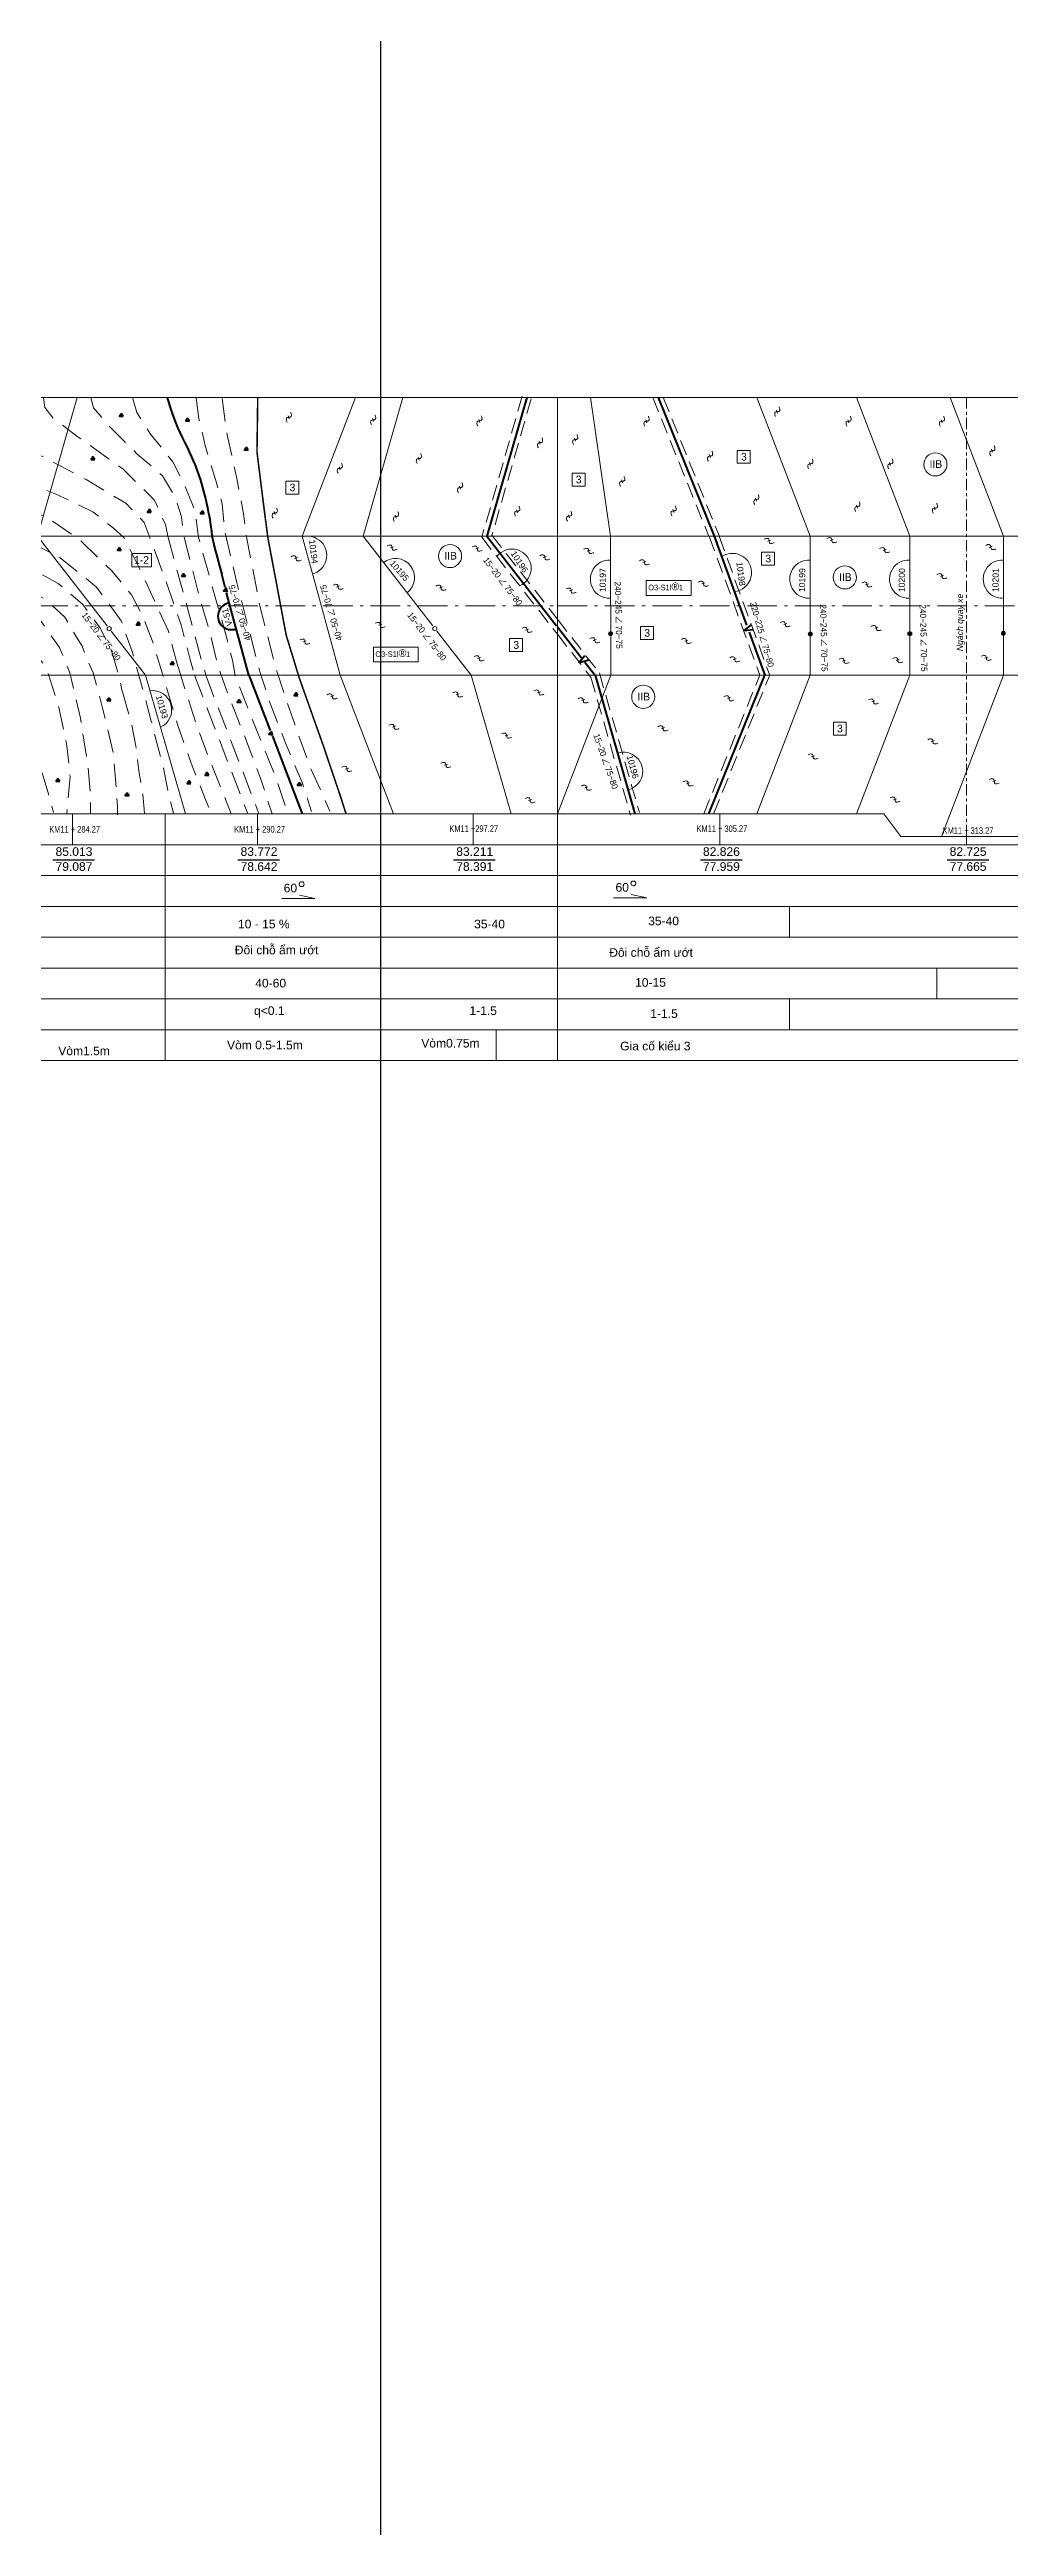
# Model space of a CAD drawing. Header units: inches. Extents: x 444671 to 463716, y 1783086 to 1794968.
# Drawn here: x 457812.2 to 457843.3, y 1788238.8 to 1788319.1 of the extents above; entities that cross this region are included whole.
import ezdxf
from ezdxf.enums import TextEntityAlignment as Align

# ---------------------------------------------------------------- set-up
doc = ezdxf.new("R2010")
doc.units = ezdxf.units.IN
doc.header["$MEASUREMENT"] = 0
doc.linetypes.add('ACAD_ISO10W100', pattern=[18, 12, -3, 0, -3])
doc.linetypes.add('DASHEDX2', pattern=[1.5, 1, -0.5])
for name, color, linetype, lineweight in [('ah', 7, 'Continuous', 15), ('bac6', 7, 'Continuous', 40), ('bac7', 7, 'Continuous', 20), ('bac8', 251, 'Continuous', 9), ('dg', 1, 'Continuous', 40), ('khenut', 251, 'Continuous', 20), ('khung', 7, 'Continuous', 15), ('Phuongvi', 7, 'Continuous', 15), ('rgdc', 7, 'Continuous', 25), ('Sohieu', 7, 'Continuous', 15), ('tdc', 7, 'Continuous', 15), ('thoc', 252, 'Continuous', 13)]:
    doc.layers.add(name, color=color, linetype=linetype, lineweight=lineweight)
doc.layers.add('Caodoguong', color=7, linetype='Continuous')
doc.layers.add('Tất cả', color=1, linetype='Continuous')
doc.layers.add('PointCheckModelLayout', color=9, linetype='Continuous', plot=False)
doc.styles.add('Chuin', font='', dxfattribs={"height": 0.2})
doc.styles.add('Geo', font='', dxfattribs={"height": 0.2})
doc.styles.add('s', font='symbol.ttf', dxfattribs={"height": 0.4})
doc.styles.add('timctrinh', font='')
doc.styles.get('Chuin').set_extended_font_data('.VnArial')
doc.styles.get('Geo').set_extended_font_data('Geo TimesP')
doc.styles.get('timctrinh').set_extended_font_data('Arial', italic=True)
doc.linetypes.add('ILA', pattern='A,2,-0.2,["xxxx",Standard,S=0.1,R=0,X=-0.1,Y=-0.05],-0.34', length=2.54)

# ---------------------------------------------------------------- blocks, each defined once
blk = doc.blocks.new('67')
at = {"layer": 'bac8'}
blk.add_hatch(color=256, dxfattribs=at).paths.add_polyline_path([(188.035, 228.467, 1), (188.165, 228.467, 1)])
blk.add_circle((188.1, 228.467), 0.065, dxfattribs=at)
blk = doc.blocks.new('th')
at = {"layer": 'khenut', "linetype": 'ByBlock', "lineweight": -2, "ltscale": 0.5}
for points in [[(-45.425, 55.139), (-45.395, 55.154), (-45.366, 55.165), (-45.34, 55.169), (-45.315, 55.165), (-45.294, 55.161), (-45.282, 55.152), (-45.272, 55.134), (-45.264, 55.109), (-45.258, 55.072), (-45.255, 55.045), (-45.249, 55.029), (-45.239, 55.016), (-45.221, 55.006), (-45.205, 55.003), (-45.174, 55.006), (-45.148, 55.011), (-45.117, 55.022), (-45.1, 55.028)], [(-45.312, 55.077), (-45.215, 55.112)]]:
    blk.add_lwpolyline(points, dxfattribs=at)

msp = doc.modelspace()

# ---------------------------------------------------------------- linework, layer by layer
at = {"layer": 'ah', "color": 1, "linetype": 'DASHEDX2', "ltscale": 0.75}
for p, q in [((457816.0227, 1788303.3201), (457817.2537, 1788298.8201)), ((457816.8908, 1788298.8201), (457818.6182, 1788294.3201)), ((457817.2537, 1788298.8201), (457818.9811, 1788294.3201))]:
    msp.add_line(p, q, dxfattribs=at)
at = {"layer": 'ah', "color": 1, "linetype": 'DASHEDX2', "ltscale": 0.75, "flags": 128}
for points in [[(457796.9383, 1788307.7897), (457799.3571, 1788305.9565), (457801.4568, 1788304.3625), (457802.8921, 1788303.2998), (457804.4337, 1788302.8482), (457806.3474, 1788302.2637), (457807.7827, 1788301.812), (457809.1117, 1788301.3338), (457810.6001, 1788300.6696), (457811.557, 1788299.7398), (457812.0886, 1788299.049), (457812.4872, 1788297.7738), (457812.753, 1788296.5251), (457812.8594, 1788295.5156), (457812.753, 1788294.3466)], [(457800.8989, 1788307.7852), (457801.3324, 1788307.1989), (457802.021, 1788306.4342), (457803.0411, 1788305.389), (457804.1633, 1788304.5733), (457805.2344, 1788303.8595), (457806.4841, 1788303.3497), (457808.0653, 1788302.8653), (457809.621, 1788302.381), (457810.9726, 1788301.8712), (457812.0437, 1788301.2848), (457812.6813, 1788300.6985), (457813.2424, 1788299.7553), (457813.5994, 1788298.8886), (457813.9112, 1788297.7501), (457814.2637, 1788296.2445), (457814.3278, 1788295.4437), (457814.3919, 1788294.5788), (457814.3919, 1788294.2905)], [(457802.7263, 1788307.8408), (457803.175, 1788306.8798), (457804.2967, 1788305.6945), (457805.9632, 1788304.4772), (457807.7579, 1788303.6443), (457809.136, 1788303.324), (457810.7064, 1788302.7794), (457812.469, 1788301.7864), (457813.2702, 1788301.1137), (457813.8398, 1788300.3276), (457814.2017, 1788299.604), (457814.4063, 1788298.9119), (457814.5322, 1788298.3457), (457814.5506, 1788298.2729)], [(457804.1225, 1788307.7851), (457804.5576, 1788306.8956), (457805.1904, 1788306.2236), (457805.922, 1788305.6108), (457807.1086, 1788304.7608), (457808.2555, 1788304.326), (457809.8969, 1788303.7725), (457811.1032, 1788303.3574), (457812.5375, 1788302.6262), (457813.7124, 1788301.6734), (457814.5144, 1788300.5817), (457814.8765, 1788299.5515), (457815.0994, 1788298.7718), (457815.4894, 1788297.3239), (457815.8794, 1788295.8203), (457816.0465, 1788294.9571), (457816.2137, 1788294.3445)], [(457806.1014, 1788307.7935), (457806.185, 1788306.9025), (457806.7143, 1788306.1785), (457808.0793, 1788305.3432), (457810.1965, 1788304.5635), (457812.0908, 1788303.951), (457813.2051, 1788303.1713), (457814.2079, 1788302.1967), (457814.8487, 1788301.4171), (457815.2108, 1788300.7488), (457815.5172, 1788299.9413), (457815.8515, 1788298.8554), (457816.353, 1788297.1847), (457816.8265, 1788295.8481), (457817.2722, 1788294.7343), (457817.4449, 1788294.3201)], [(457807.8564, 1788307.8492), (457807.94, 1788307.1253), (457808.1907, 1788306.5962), (457809.0543, 1788306.095), (457810.8929, 1788305.2875), (457812.3693, 1788304.7028), (457813.5951, 1788304.118), (457814.2636, 1788303.589), (457814.5979, 1788303.2827), (457815.2108, 1788302.0575), (457816.0465, 1788300.2476), (457816.3574, 1788299.0863)], [(457810.0986, 1788307.7873), (457810.1225, 1788307.0705), (457810.5527, 1788306.4493), (457811.9391, 1788305.9237), (457813.3732, 1788305.1592), (457814.664, 1788304.3946), (457815.2615, 1788303.7734), (457815.9308, 1788301.9577), (457816.4567, 1788300.4525), (457816.7435, 1788299.3534), (457816.8908, 1788298.8201)], [(457811.9965, 1788307.8085), (457812.0375, 1788307.5018), (457812.3034, 1788307.1541), (457813.1218, 1788306.5406), (457814.5744, 1788305.4977), (457815.5974, 1788304.4956), (457815.9452, 1788303.6981), (457816.0227, 1788303.3201)], [(457813.5238, 1788307.8186), (457813.6202, 1788307.4813), (457814.1024, 1788306.919), (457815.0345, 1788305.9873), (457815.8541, 1788305.2805), (457816.2559, 1788304.6058), (457816.4648, 1788303.9472), (457816.5452, 1788303.3528), (457816.9952, 1788301.5537), (457817.3729, 1788300.2463), (457817.6276, 1788299.2279), (457817.7409, 1788298.8459), (457818.0098, 1788298.1104), (457818.4014, 1788297.1276), (457818.746, 1788296.2276), (457819.0681, 1788295.3816), (457819.2602, 1788294.7532), (457819.4087, 1788294.3168)], [(457814.8832, 1788307.8176), (457815.02, 1788307.3389), (457815.4648, 1788306.6379), (457816.1832, 1788305.7317), (457816.5595, 1788305.0136), (457816.9016, 1788304.1758), (457817.0214, 1788303.2867), (457817.8644, 1788300.287), (457818.1197, 1788299.3066), (457818.2137, 1788298.8097), (457818.5885, 1788297.8339), (457819.5163, 1788295.5285), (457819.9142, 1788294.3353)], [(457816.9455, 1788307.808), (457817.035, 1788307.1312), (457817.2502, 1788306.2173), (457817.5729, 1788305.1601), (457817.788, 1788304.3716), (457817.8777, 1788303.4756), (457817.9135, 1788303.2964), (457818.267, 1788301.8087), (457819.0105, 1788298.9264), (457819.3105, 1788297.9974), (457819.831, 1788296.6456), (457820.3822, 1788295.3401), (457820.6792, 1788294.3972)], [(457817.7829, 1788307.7859), (457817.9508, 1788306.6115), (457818.2625, 1788305.1974), (457818.4783, 1788304.047), (457818.5742, 1788303.304), (457819.0058, 1788301.075), (457819.5573, 1788298.9418), (457820.0849, 1788297.3839), (457820.6124, 1788295.8979), (457821.2838, 1788294.4119)], [(457804.1615, 1788303.6212), (457805.0655, 1788303.3346), (457806.652, 1788302.7423), (457808.5061, 1788302.15), (457810.0161, 1788301.7106), (457810.8954, 1788301.3858), (457811.7173, 1788300.8508), (457812.5071, 1788299.7174), (457812.8499, 1788298.8951), (457813.1926, 1788297.4218), (457813.4326, 1788295.9143), (457813.5177, 1788294.8612), (457813.5177, 1788294.309)], [(457816.3574, 1788299.0863), (457816.6172, 1788298.2425), (457816.9549, 1788297.204), (457817.3445, 1788296.1524), (457818.0822, 1788294.3201)], [(457814.5506, 1788298.2729), (457814.8336, 1788297.3279), (457814.9823, 1788296.5847), (457815.098, 1788295.6433), (457815.2136, 1788294.9497), (457815.2632, 1788294.4707), (457815.2721, 1788294.3201)]]:
    msp.add_lwpolyline(points, dxfattribs=at)
at = {"layer": 'ah', "linetype": 'DASHEDX2', "ltscale": 0.75}
msp.add_lwpolyline([(457808.8127, 1788307.7788), (457807.5434, 1788303.3522), (457811.0247, 1788298.8895), (457812.323, 1788294.3615)], dxfattribs=at)
at = {"layer": 'ah', "linetype": 'DASHEDX2', "ltscale": 0.5}
for points in [[(457827.5188, 1788307.8615), (457826.2074, 1788303.2881), (457828.6603, 1788300.1436)], [(457827.8072, 1788307.7788), (457826.5379, 1788303.3522), (457828.6603, 1788300.6314)], [(457831.75, 1788307.8201), (457833.5681, 1788303.3201)], [(457832.0936, 1788307.8201), (457833.9118, 1788303.3201)], [(457833.5857, 1788303.3201), (457835.2235, 1788298.8201)], [(457833.9049, 1788303.3201), (457835.5428, 1788298.8201)], [(457828.6603, 1788300.6314), (457830.0191, 1788298.8895), (457831.3175, 1788294.3615)], [(457828.6603, 1788300.1436), (457829.7468, 1788298.7508), (457831.0291, 1788294.2788)], [(457833.4054, 1788294.3201), (457835.2235, 1788298.8201)], [(457833.7247, 1788294.3201), (457835.5428, 1788298.8201)]]:
    msp.add_lwpolyline(points, dxfattribs=at)
at = {"layer": 'bac6'}
for p, q in [((457828.6603, 1788300.3875), (457829.4434, 1788299.3837)), ((457829.5529, 1788299.2433), (457829.883, 1788298.8201)), ((457829.883, 1788298.8201), (457831.1733, 1788294.3201))]:
    msp.add_line(p, q, dxfattribs=at)
for points in [[(457827.663, 1788307.8201), (457826.3726, 1788303.3201), (457828.6343, 1788300.4209)], [(457831.9281, 1788307.8201), (457833.7462, 1788303.3201)], [(457833.7453, 1788303.3201), (457834.7956, 1788300.4344)], [(457834.9493, 1788300.4647), (457834.702, 1788300.2612), (457835.0171, 1788300.2951)], [(457834.8755, 1788300.215), (457835.3832, 1788298.8201)], [(457829.551, 1788299.4467), (457829.3632, 1788299.2331), (457829.6772, 1788299.3156)], [(457833.565, 1788294.3201), (457835.3832, 1788298.8201)]]:
    msp.add_lwpolyline(points, dxfattribs=at)
at = {"layer": 'bac7'}
for p, q in [((457814.1921, 1788300.2459), (457815.3043, 1788298.8201)), ((457824.7539, 1788300.2459), (457825.8661, 1788298.8201)), ((457815.3043, 1788298.8201), (457816.5946, 1788294.3201)), ((457825.8661, 1788298.8201), (457827.1565, 1788294.3201))]:
    msp.add_line(p, q, dxfattribs=at)
for points in [[(457813.0843, 1788307.8201), (457811.794, 1788303.3201), (457814.0556, 1788300.4209)], [(457823.6461, 1788307.8201), (457822.3558, 1788303.3201), (457824.6174, 1788300.4209)]]:
    msp.add_lwpolyline(points, dxfattribs=at)
at = {"layer": 'bac7', "ltscale": 0.4}
for points in [[(457820.3846, 1788303.3201), (457822.112, 1788307.8201)], [(457821.616, 1788298.8201), (457820.9398, 1788301.2841), (457820.3846, 1788303.3201)], [(457821.616, 1788298.8201), (457823.3434, 1788294.3201)]]:
    msp.add_lwpolyline(points, dxfattribs=at)
at = {"layer": 'bac7'}
for centre in [(457814.1233, 1788300.3232), (457824.6851, 1788300.3232)]:
    msp.add_circle(centre, 0.0681, dxfattribs=at)
at = {"layer": 'bac8'}
for p, q in [((457830.3851, 1788303.3238), (457829.7346, 1788307.8201)), ((457835.1235, 1788307.8201), (457836.8514, 1788303.3201)), ((457838.3567, 1788307.8201), (457840.0846, 1788303.3201)), ((457841.3967, 1788307.8201), (457843.1245, 1788303.3201)), ((457830.39, 1788298.8201), (457830.3851, 1788303.3238)), ((457836.8563, 1788298.8201), (457836.8514, 1788303.3238)), ((457840.0894, 1788298.8201), (457840.0846, 1788303.3238)), ((457843.1294, 1788298.8201), (457843.1245, 1788303.3238)), ((457828.6621, 1788294.3201), (457830.39, 1788298.8201)), ((457835.1284, 1788294.3201), (457836.8563, 1788298.8201)), ((457838.3616, 1788294.3201), (457840.0894, 1788298.8201)), ((457841.1203, 1788293.5879), (457843.1294, 1788298.8201))]:
    msp.add_line(p, q, dxfattribs=at)
at = {"layer": 'Caodoguong', "color": 0, "linetype": 'Continuous', "ltscale": 0.1}
for points in [[(457812.2996, 1788292.8336), (457813.6502, 1788292.8336)], [(457818.2996, 1788292.8336), (457819.6502, 1788292.8336)], [(457825.2948, 1788292.8336), (457826.6454, 1788292.8336)], [(457833.2948, 1788292.8336), (457834.6454, 1788292.8336)], [(457841.2948, 1788292.8336), (457842.6454, 1788292.8336)]]:
    msp.add_lwpolyline(points, dxfattribs=at)
at = {"layer": 'dg'}
msp.add_lwpolyline([(457816.0022, 1788307.8202), (457816.0905, 1788307.5261), (457816.177, 1788307.2689), (457816.2617, 1788307.0435), (457816.3443, 1788306.8445), (457816.4246, 1788306.6667), (457816.5024, 1788306.5047), (457816.5775, 1788306.3534), (457816.6497, 1788306.2074), (457816.7189, 1788306.0623), (457816.785, 1788305.9169), (457816.848, 1788305.7708), (457816.908, 1788305.6237), (457816.9649, 1788305.4752), (457817.0189, 1788305.3249), (457817.0698, 1788305.1725), (457817.1178, 1788305.0177), (457817.1628, 1788304.8604), (457817.2046, 1788304.7027), (457817.2433, 1788304.5467), (457817.2785, 1788304.3948), (457817.3102, 1788304.2494), (457817.3382, 1788304.1127), (457817.3624, 1788303.987), (457817.3827, 1788303.8747), (457817.399, 1788303.7772), (457817.4118, 1788303.6931), (457817.422, 1788303.6198), (457817.4303, 1788303.5551), (457817.4373, 1788303.4964), (457817.4439, 1788303.4414), (457817.4506, 1788303.3878), (457817.4583, 1788303.3331), (457817.4678, 1788303.274), (457817.4814, 1788303.2034), (457817.5013, 1788303.1132), (457817.5298, 1788302.9955), (457817.5693, 1788302.8422), (457817.6221, 1788302.6453), (457817.6906, 1788302.3967), (457817.777, 1788302.0885)], dxfattribs=at)
at = {"layer": 'dg', "ltscale": 0.4}
for points in [[(457814.5806, 1788307.2093), (457814.5211, 1788307.2947), (457814.4595, 1788307.2156)], [(457816.7267, 1788307.0561), (457816.6672, 1788307.1415), (457816.6056, 1788307.0624)], [(457818.6319, 1788306.1149), (457818.5724, 1788306.2002), (457818.5107, 1788306.1212)], [(457813.6553, 1788305.8093), (457813.5958, 1788305.8947), (457813.5342, 1788305.8156)], [(457815.4868, 1788304.1022), (457815.4273, 1788304.1875), (457815.3657, 1788304.1085)], [(457817.2088, 1788304.053), (457817.1493, 1788304.1384), (457817.0877, 1788304.0593)], [(457814.5171, 1788302.8645), (457814.4576, 1788302.9499), (457814.396, 1788302.8708)], [(457816.5953, 1788302.0217), (457816.5358, 1788302.1071), (457816.4742, 1788302.028)], [(457817.9203, 1788301.6453), (457817.8322, 1788301.5572), (457817.9526, 1788301.5293)], [(457815.1312, 1788300.4456), (457815.0716, 1788300.5309), (457815.01, 1788300.4519)], [(457816.2359, 1788299.1675), (457816.1764, 1788299.2529), (457816.1147, 1788299.1738)], [(457814.174, 1788297.9905), (457814.1145, 1788298.0759), (457814.0528, 1788297.9969)], [(457818.3987, 1788297.9361), (457818.3392, 1788298.0215), (457818.2776, 1788297.9424)], [(457820.2467, 1788298.155), (457820.1872, 1788298.2404), (457820.1256, 1788298.1613)], [(457819.3869, 1788296.9941), (457819.2987, 1788296.906), (457819.4191, 1788296.8781)], [(457817.3525, 1788295.5716), (457817.293, 1788295.657), (457817.2314, 1788295.5779)], [(457812.521, 1788295.3703), (457812.4614, 1788295.4557), (457812.3998, 1788295.3766)], [(457814.7676, 1788294.9064), (457814.7081, 1788294.9917), (457814.6464, 1788294.9127)], [(457816.7746, 1788295.3008), (457816.7151, 1788295.3862), (457816.6535, 1788295.3071)], [(457820.3562, 1788295.2406), (457820.2967, 1788295.326), (457820.2351, 1788295.2469)]]:
    msp.add_lwpolyline(points, close=True, dxfattribs=at)
for points in [[(457817.8834, 1788301.6613), (457817.777, 1788302.0885)], [(457818.6535, 1788298.8201), (457817.9773, 1788301.2841), (457817.9262, 1788301.4894)], [(457818.6535, 1788298.8201), (457819.3454, 1788297.0179)], [(457819.4146, 1788296.8375), (457820.3809, 1788294.3201)]]:
    msp.add_lwpolyline(points, dxfattribs=at)
msp.add_arc((457818.0832, 1788300.727), 0.4342, 100.216556, 290.306683, dxfattribs=at)
at = {"layer": 'khung', "ltscale": 0.03}
msp.add_line((457815.9351, 1788294.3201), (457815.9351, 1788286.3201), dxfattribs=at)
at = {"layer": 'khung'}
for p, q in [((457828.7241, 1788294.3201), (457828.6603, 1788294.3201)), ((457839.2453, 1788294.3201), (457839.7967, 1788293.5879))]:
    msp.add_line(p, q, dxfattribs=at)
at = {"layer": 'khung', "color": 0}
msp.add_line((457839.7967, 1788293.5879), (457849.6939, 1788293.5879), dxfattribs=at)
at = {"layer": 'khung'}
for points in [[(457728.6603, 1788307.8201), (457828.6603, 1788307.8201)], [(457828.6603, 1788307.8201), (457928.6603, 1788307.8201)], [(457828.6603, 1788286.3201), (457828.6603, 1788307.8201)], [(457828.6603, 1788307.8201), (457828.6603, 1788294.3201)], [(457828.6603, 1788286.3201), (457828.6603, 1788307.8201)], [(457728.6603, 1788303.3201), (457828.6603, 1788303.3201)], [(457828.6603, 1788303.3201), (457928.6603, 1788303.3201)], [(457728.6603, 1788298.8201), (457828.6603, 1788298.8201)], [(457828.6603, 1788298.8201), (457928.6603, 1788298.8201)], [(457728.6603, 1788294.3201), (457828.6603, 1788294.3201)], [(457812.9351, 1788294.3201), (457812.9351, 1788293.3201)], [(457818.9351, 1788294.3201), (457818.9351, 1788293.3201)], [(457822.929, 1788286.3201), (457822.929, 1788294.3201)], [(457825.9303, 1788294.3201), (457825.9303, 1788293.3201)], [(457828.6603, 1788294.3201), (457839.2453, 1788294.3201)], [(457828.6603, 1788294.3201), (457828.6603, 1788286.3201)], [(457833.9303, 1788294.3201), (457833.9303, 1788293.3201)], [(457828.6603, 1788292.3201), (457828.6603, 1788292.3201)], [(457728.6603, 1788289.3201), (457828.6603, 1788289.3201)], [(457828.6603, 1788289.3201), (457928.6603, 1788289.3201)], [(457728.6603, 1788288.3201), (457828.6603, 1788288.3201)], [(457828.6603, 1788288.3201), (457928.6603, 1788288.3201)], [(457728.6603, 1788287.3201), (457828.6603, 1788287.3201)], [(457826.6734, 1788287.3201), (457826.6734, 1788286.3201)], [(457828.6603, 1788287.3201), (457928.6603, 1788287.3201)], [(457728.6603, 1788286.3201), (457828.6603, 1788286.3201)], [(457828.6603, 1788286.3201), (457928.6603, 1788286.3201)]]:
    msp.add_lwpolyline(points, dxfattribs=at)
at = {"layer": 'khung', "linetype": 'ACAD_ISO10W100', "ltscale": 0.03}
msp.add_lwpolyline([(457841.9303, 1788307.8201), (457841.9303, 1788293.5879)], dxfattribs=at)
at = {"layer": 'khung', "linetype": 'ACAD_ISO10W100', "ltscale": 0.08}
msp.add_lwpolyline([(457728.6603, 1788301.0625), (457828.6603, 1788301.0625)], dxfattribs=at)
at = {"layer": 'khung', "color": 6, "linetype": 'ACAD_ISO10W100', "ltscale": 0.08}
msp.add_lwpolyline([(457828.6603, 1788301.0625), (457928.6603, 1788301.0625)], dxfattribs=at)
at = {"layer": 'khung', "color": 0, "linetype": 'Continuous', "ltscale": 0.1}
for points in [[(457728.6603, 1788293.3201), (457828.6603, 1788293.3201)], [(457728.6603, 1788292.3201), (457828.6603, 1788292.3201)], [(457819.7175, 1788291.5741), (457820.798, 1788291.5741), (457820.2904, 1788291.6827)], [(457728.6603, 1788291.3201), (457828.6603, 1788291.3201)]]:
    msp.add_lwpolyline(points, dxfattribs=at)
at = {"layer": 'khung', "linetype": 'Continuous', "ltscale": 0.1}
for points in [[(457828.6603, 1788293.3201), (457928.6603, 1788293.3201)], [(457828.6603, 1788292.3201), (457928.6603, 1788292.3201)], [(457830.4768, 1788291.5976), (457831.5574, 1788291.5976), (457831.0497, 1788291.7062)], [(457828.6603, 1788291.3201), (457928.6603, 1788291.3201)], [(457728.6603, 1788290.3201), (457828.6603, 1788290.3201)], [(457828.6603, 1788290.3201), (457928.6603, 1788290.3201)]]:
    msp.add_lwpolyline(points, dxfattribs=at)
at = {"layer": 'khung', "color": 0}
for points in [[(457841.9303, 1788293.5879), (457841.9303, 1788293.3201)], [(457836.1835, 1788291.3201), (457836.1835, 1788290.3201)], [(457840.9682, 1788289.3201), (457840.9682, 1788288.3201)], [(457836.1835, 1788288.3201), (457836.1835, 1788287.3201)]]:
    msp.add_lwpolyline(points, dxfattribs=at)
at = {"layer": 'khung', "color": 0, "linetype": 'Continuous', "ltscale": 0.1}
msp.add_ellipse((457820.3634, 1788292.0394), major_axis=(-0.0479, -0.0626), ratio=0.9999905, start_param=6.4865855, end_param=12.7475976, dxfattribs=at)
at = {"layer": 'khung', "linetype": 'Continuous', "ltscale": 0.1}
msp.add_ellipse((457831.1227, 1788292.0629), major_axis=(-0.0479, -0.0626), ratio=0.9999905, start_param=6.4865855, end_param=12.7475976, dxfattribs=at)
at = {"layer": 'PointCheckModelLayout'}
msp.add_line((457822.929, 1788154.5864), (457822.929, 1788399.4294), dxfattribs=at)
at = {"layer": 'rgdc', "linetype": 'ILA', "ltscale": 2, "flags": 128}
msp.add_lwpolyline([(457818.9413, 1788307.8201, 0.05, 0.05, 0), (457818.9168, 1788306.0549, 0.05, 0.05, 0), (457819.0081, 1788305.325, 0.05, 0.05, 0), (457819.1772, 1788303.9729, 0.05, 0.05, 0), (457819.2719, 1788303.2632, 0.05, 0.05, 0), (457819.5672, 1788301.6924, 0.05, 0.05, 0), (457819.8636, 1788300.1165, 0.05, 0.05, 0), (457820.2897, 1788298.7206, 0.05, 0.05, 0), (457821.0605, 1788296.5493, 0.05, 0.05, 0), (457821.0708, 1788296.5203, 0.05, 0.05, 0), (457821.6388, 1788294.8405, 0.05, 0.05, 0), (457821.8045, 1788294.32, 0, 0, 0)], format="xyseb", dxfattribs=at)
at = {"layer": 'Sohieu'}
for centre, radius, start, end in [((457820.5534, 1788302.7012), 0.624, 285.254176, 105.254176), ((457827.1827, 1788302.2817), 0.624, 294.047632, 141.866264), ((457834.3331, 1788302.1438), 0.624, 276.090684, 123.909316), ((457823.4006, 1788301.9808), 0.624, 307.956948, 127.956948), ((457830.3485, 1788301.9312), 0.62, 86.877275, 270.930608), ((457836.8148, 1788301.9312), 0.62, 86.877275, 270.930608), ((457840.0479, 1788301.9312), 0.62, 86.877275, 270.930608), ((457843.0879, 1788301.9312), 0.62, 86.877275, 270.930608), ((457815.5272, 1788297.6924), 0.624, 294.902303, 97.097697), ((457830.8053, 1788295.7), 0.6188, 283.367308, 108.457159)]:
    msp.add_arc(centre, radius, start, end, dxfattribs=at)
at = {"layer": 'tdc'}
for points in [[(457834.4938, 1788305.6879), (457834.9138, 1788305.6879), (457834.9138, 1788306.1079), (457834.4938, 1788306.1079)], [(457819.8527, 1788304.6909), (457820.2727, 1788304.6909), (457820.2727, 1788305.1109), (457819.8527, 1788305.1109)], [(457829.1361, 1788304.9498), (457829.5561, 1788304.9498), (457829.5561, 1788305.3698), (457829.1361, 1788305.3698)], [(457814.8549, 1788302.3356), (457814.8549, 1788302.7658), (457815.4965, 1788302.7658), (457815.4965, 1788302.3356)], [(457835.2824, 1788302.386), (457835.7024, 1788302.386), (457835.7024, 1788302.806), (457835.2824, 1788302.806)], [(457831.5421, 1788301.4048), (457831.5421, 1788301.883), (457832.9982, 1788301.883), (457832.9982, 1788301.4048)], [(457831.3553, 1788299.9758), (457831.7753, 1788299.9758), (457831.7753, 1788300.3958), (457831.3553, 1788300.3958)], [(457822.6926, 1788299.2443), (457822.6926, 1788299.7224), (457824.1487, 1788299.7224), (457824.1487, 1788299.2443)], [(457827.1096, 1788299.5828), (457827.5296, 1788299.5828), (457827.5296, 1788300.0028), (457827.1096, 1788300.0028)], [(457837.6075, 1788296.8752), (457838.0275, 1788296.8752), (457838.0275, 1788297.2952), (457837.6075, 1788297.2952)]]:
    msp.add_lwpolyline(points, close=True, dxfattribs=at)
for centre in [(457840.9156, 1788305.654), (457825.1782, 1788302.6798), (457837.9803, 1788301.9879), (457831.4431, 1788298.1153)]:
    msp.add_circle(centre, 0.375, dxfattribs=at)

# ---------------------------------------------------------------- block references
at = {"layer": 'bac8'}
for p in [(457642.2819, 1788071.6991), (457648.7614, 1788071.6887), (457651.9884, 1788071.6965), (457655.0228, 1788071.7022)]:
    msp.add_blockref('67', p, dxfattribs=at)
at = {"layer": 'thoc', "rotation": 89.27641598524326}
for p in [(457891.4424, 1788351.9258), (457875.6031, 1788351.7422), (457878.3378, 1788351.6568), (457881.7846, 1788351.6283), (457887.2036, 1788351.6126), (457893.7566, 1788351.6155), (457896.782, 1788351.6171), (457879.819, 1788350.4037), (457883.7501, 1788350.9163), (457884.8894, 1788351.02), (457889.2638, 1788350.484), (457898.4189, 1788350.6578), (457877.2553, 1788350.0904), (457886.4134, 1788349.6657), (457892.5148, 1788350.233), (457895.1112, 1788350.233), (457881.1579, 1788349.4639), (457883.0095, 1788348.695), (457888.0784, 1788348.7065), (457890.7651, 1788349.0762), (457894.0388, 1788348.8504), (457896.5562, 1788348.7957), (457875.1473, 1788348.638), (457879.0784, 1788348.5241), (457884.6918, 1788348.5372)]:
    msp.add_blockref('th', p, dxfattribs=at)
at = {"layer": 'thoc'}
for p in [(457865.4459, 1788247.5186), (457868.5582, 1788247.8678), (457871.3212, 1788247.8361), (457873.5125, 1788247.5503), (457874.9351, 1788247.7617), (457880.789, 1788248.0837), (457882.8202, 1788248.1084), (457884.5347, 1788247.7853), (457887.978, 1788247.8843), (457876.7434, 1788247.3902), (457886.3926, 1788246.9433), (457866.8115, 1788246.5978), (457870.1461, 1788246.5661), (457874.3654, 1788246.4739), (457878.6586, 1788246.6968), (457883.9597, 1788246.6721), (457868.1771, 1788245.3596), (457872.9409, 1788245.2008), (457881.3092, 1788245.3843), (457884.2623, 1788245.2593), (457865.7317, 1788244.8198), (457875.1333, 1788244.8642), (457878.1059, 1788244.8395), (457871.3847, 1788244.2801), (457879.6743, 1788244.2451), (457883.2166, 1788244.1956), (457884.9559, 1788244.2191), (457887.8293, 1788244.2934), (457866.6209, 1788243.0418), (457870.686, 1788243.1053), (457873.322, 1788243.1688), (457874.7583, 1788242.9135), (457879.4852, 1788242.982), (457884.171, 1788242.8771), (457868.6217, 1788242.0576), (457877.3459, 1788242.0046), (457872.2739, 1788241.7718), (457882.2127, 1788241.0942), (457886.0942, 1788241.5836), (457867.0973, 1788240.6923), (457870.3049, 1788240.8193), (457888.0874, 1788240.2901), (457873.0361, 1788239.6763), (457874.8632, 1788240.0818), (457878.1564, 1788240.2202), (457884.8703, 1788239.6958)]:
    msp.add_blockref('th', p, dxfattribs=at)

# ---------------------------------------------------------------- texts
at = {"layer": 'Caodoguong', "color": 0, "linetype": 'Continuous', "ltscale": 0.1, "style": 'Chuin'}
for s, p in [('85.013', (457812.9823, 1788292.957)), ('83.772', (457818.9823, 1788292.957)), ('83.211', (457825.9776, 1788292.957)), ('82.826', (457833.9776, 1788292.957)), ('82.725', (457841.9776, 1788292.957)), ('79.087', (457812.9823, 1788292.4714)), ('78.642', (457818.9823, 1788292.4714)), ('78.391', (457825.9776, 1788292.4714)), ('77.959', (457833.9776, 1788292.4714)), ('77.665', (457841.9776, 1788292.4714)), ('10 - 15 %%%', (457819.1375, 1788290.6073)), ('35-40', (457826.4586, 1788290.6073)), ('35-40', (457832.1021, 1788290.7066)), ('§«i chç Èm \xadít', (457819.5547, 1788289.7656)), ('§«i chç Èm \xadít', (457831.696, 1788289.6841)), ('40-60', (457819.3603, 1788288.691)), ('10-15', (457831.6785, 1788288.7124)), ('q<0.1', (457819.3158, 1788287.7982)), ('1-1.5', (457826.2515, 1788287.7982)), ('1-1.5', (457832.1169, 1788287.7028)), ('Vßm1.5m', (457813.3088, 1788286.4933)), ('Vßm 0.5-1.5m', (457819.1727, 1788286.6825)), ('Vßm0.75m', (457825.1896, 1788286.7424)), ('Gia cè kiÓu 3', (457831.8344, 1788286.6502))]:
    msp.add_text(s, height=0.28, dxfattribs=at).set_placement(p, align=Align.CENTER)
at = {"layer": 'dg', "ltscale": 0.4, "style": 'Chuin'}
msp.add_text('V-51', height=0.2, rotation=106.187337, dxfattribs=at).set_placement((457818.1273, 1788300.4394))
at = {"layer": 'khung', "linetype": 'Continuous', "ltscale": 0.05, "style": 'timctrinh'}
msp.add_text('Ngách quay xe', height=0.2, rotation=90, dxfattribs=at).set_placement((457841.8093, 1788299.5966))
at = {"layer": 'khung', "color": 0, "linetype": 'Continuous', "ltscale": 0.1, "style": 'Chuin'}
msp.add_text('60', height=0.28, dxfattribs=at).set_placement((457819.7832, 1788291.7738))
at = {"layer": 'khung', "linetype": 'Continuous', "ltscale": 0.1, "style": 'Chuin'}
msp.add_text('60', height=0.28, dxfattribs=at).set_placement((457830.5426, 1788291.7973))
at = {"layer": 'khung', "char_height": 0.211335, "width": 2.113352, "attachment_point": 7}
for s, insert in [('{\\f.VnArial NarrowH|b0|i0|c0|p34;km11 + 284.27}', (457812.1799, 1788293.7101)), ('{\\f.VnArial NarrowH|b0|i0|c0|p34;km11 + 290.27}', (457818.1775, 1788293.7101)), ('{\\f.VnArial NarrowH|b0|i0|c0|p34;km11 +297.27}', (457825.1552, 1788293.7318)), ('{\\f.VnArial NarrowH|b0|i0|c0|p34;km11 + 305.27}', (457833.1678, 1788293.7318)), ('{\\f.VnArial NarrowH|b0|i0|c0|p34;km11 + 313.27}', (457841.151, 1788293.669))]:
    msp.add_mtext(s, dxfattribs=dict(at, insert=insert))
at = {"layer": 'Phuongvi', "linetype": 'Continuous', "ltscale": 5, "style": 's'}
for s, rotation, p in [('15-20 Ð 75-80', 307.370516, (457826.8064, 1788301.7976)), ('40-50 Ð 70-75', 106.77401, (457821.4195, 1788300.8697)), ('240-245 Ð 70-75', 271.263601, (457830.5431, 1788300.7617)), ('220-225 Ð 75-80', 285.908078, (457835.1998, 1788300.1074)), ('240-245 Ð 70-75', 271.263601, (457837.2005, 1788300.0221)), ('240-245 Ð 70-75', 271.263601, (457840.4336, 1788300.0221)), ('15-20 Ð 75-80', 307.370516, (457813.7862, 1788300.012)), ('15-20 Ð 75-80', 307.370516, (457824.348, 1788300.012)), ('15-20 Ð 75-80', 289.373774, (457830.1336, 1788295.9884))]:
    msp.add_text(s, height=0.2, rotation=rotation, dxfattribs=at).set_placement(p, align=Align.CENTER)
at = {"layer": 'Phuongvi', "color": 1, "linetype": 'Continuous', "ltscale": 5, "style": 's'}
msp.add_text('40-50 Ð 70-75', height=0.2, rotation=106.77401, dxfattribs=at).set_placement((457818.4571, 1788300.8697), align=Align.CENTER)
at = {"layer": 'Sohieu', "style": 'Chuin'}
for s, rotation, p in [('10194', 277.185762, (457820.6009, 1788303.1949)), ('10196', 303.336981, (457827.1289, 1788302.7628)), ('10195', 310.863808, (457823.2042, 1788302.4334)), ('10197', 89.390728, (457830.2237, 1788301.5098)), ('10198', 277.185762, (457834.4621, 1788302.4746)), ('10199', 89.390728, (457836.69, 1788301.5098)), ('10200', 89.390728, (457839.9231, 1788301.5098)), ('10201', 89.390728, (457842.9631, 1788301.5098)), ('10193', 286.491445, (457815.6302, 1788298.1346)), ('10196', 285.219441, (457830.9024, 1788296.1943))]:
    msp.add_text(s, height=0.2, rotation=rotation, dxfattribs=at).set_placement(p)
at = {"layer": 'tdc', "style": 'Geo'}
for s, p in [('3', (457834.7083, 1788305.7762)), ('3', (457829.3506, 1788305.0381)), ('IIB', (457840.9325, 1788305.5382)), ('3', (457820.0672, 1788304.7792)), ('IIB', (457825.1951, 1788302.564)), ('3', (457835.4969, 1788302.4743)), ('1-2', (457815.1727, 1788302.4283)), ('IIB', (457837.9972, 1788301.872)), ('3', (457831.5698, 1788300.0642)), ('3', (457827.3242, 1788299.6712)), ('IIB', (457831.4601, 1788297.9994)), ('3', (457837.822, 1788296.9635))]:
    msp.add_text(s, height=0.25, dxfattribs=at).set_placement(p, align=Align.CENTER)
at = {"layer": 'tdc', "char_height": 0.18, "width": 1.095707, "attachment_point": 1, "style": 'Geo'}
for insert in [(457831.6051, 1788301.82), (457822.7556, 1788299.6594)]:
    msp.add_mtext('{\\fGeoTimesNR|b0|i0|c0|p18;O3-S1l\\fGeo TimesP|b0|i1|c0|p34;\\H1.389x;®\\fGeoTimesNR|b0|i0|c0|p18;\\H0.72x;1}', dxfattribs=dict(at, insert=insert))
at = {"layer": 'Tất cả', "color": 0, "insert": (457833.1678, 1788293.7318), "char_height": 0.211335, "width": 2.113352, "attachment_point": 7}
msp.add_mtext('{\\f.VnArial NarrowH|b0|i0|c0|p34;km11 + 305.27}', dxfattribs=at)

doc.saveas('drawing.dxf')
